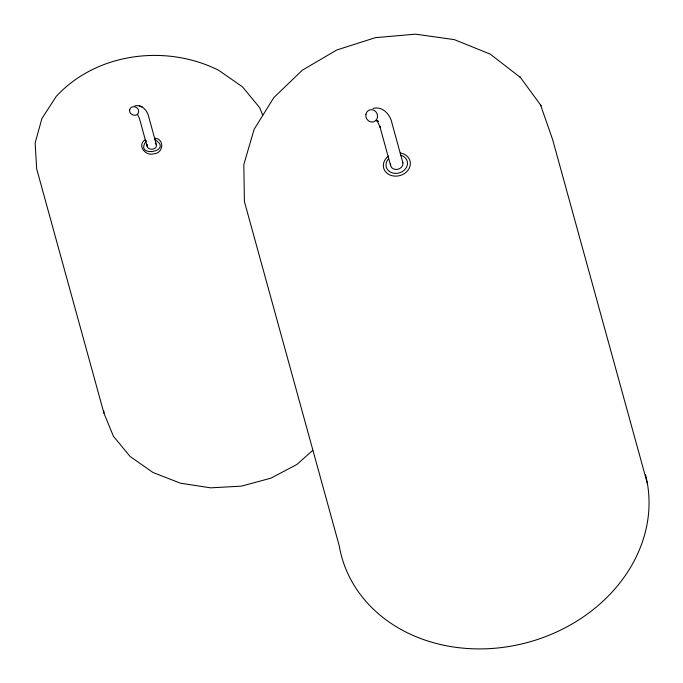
<?xml version="1.0" encoding="UTF-8"?>
<svg xmlns="http://www.w3.org/2000/svg" width="683" height="683" viewBox="0 0 683 683"><rect width="100%" height="100%" fill="white"/><g stroke="black" fill="none" stroke-linecap="round" stroke-linejoin="round"><path stroke-width="1.02" d="M147.315 144.395C145.368 150.542 157.295 150.969 156.424 144.83L148.698 116.767C147.417 110.467 141.765 104.209 134.816 105.874M145.206 139.776C136.651 145.223 145.496 156.45 153.684 153.795C163.049 153.615 165.073 139.708 155.297 138.154M146.486 140.741C132.767 158.738 175.147 151.413 154.529 139.443M312.805 450.319L296.857 464.5L270.903 478.16L241.509 486.125L210.671 487.841L180.491 483.205L153.026 472.516L130.154 456.509L113.421 436.275L103.97 413.198L36.669 168.846L35.14 143.029L41.894 118.552L56.262 96.388C96.721 52.548 166.251 43.96 218.662 70.289L242.499 86.852L259.651 107.649L262.699 115.086M373.012 108.495C382.582 105.745 390.445 114.693 392.025 123.367L402.91 162.887M376.111 120.481L378.459 121.343L377.025 120.737M139.349 105.856L140.467 106.3M141.321 106.659L142.431 107.111M520.446 77.469L490.181 54.094L454.391 39.648L415.512 34.15L375.394 37.667L336.779 49.97L302.296 70.212L273.849 97.567L254.127 129.292L243.822 164.603L244.403 201.528L339.195 545.683A157.363 132.271 -15.4 0 0 521.086 644.103A157.363 132.271 -15.4 0 0 645.461 474.54M376.495 120.396L377.878 121.659L376.999 120.413L380.175 127.286L379.731 125.954L390.582 165.363M155.382 143.097L156.424 144.83M540.56 104.977L552.641 139.588L647.433 483.743M519.848 76.667L541.201 105.848M137.548 114.368L139.409 118.347L147.118 146.324M103.842 411.081L103.97 413.198M400.178 153.018A13.651 11.474 -15.4 0 1 408.912 168.803A13.651 11.474 -15.4 0 1 388.303 174.139A13.651 11.474 -15.4 0 1 388.499 156.04M400.742 155.246A10.877 9.144 -15.4 0 1 406.359 167.548A10.877 9.144 -15.4 0 1 391.086 172.415A10.877 9.144 -15.4 0 1 388.123 159.259M402.475 161.581A6.292 5.293 -15.4 0 1 397.643 169.35A6.292 5.293 -15.4 0 1 390.565 163.971M129.668 109.784C128.506 115.009 137.403 117.749 138.572 112.157C139.733 106.932 130.846 104.192 129.668 109.784M365.9 114.3A6.292 5.823 67.4 0 0 373.592 121.839A6.292 5.823 67.4 0 0 375.565 111.389A6.292 5.823 67.4 0 0 365.9 114.3"/></g></svg>
